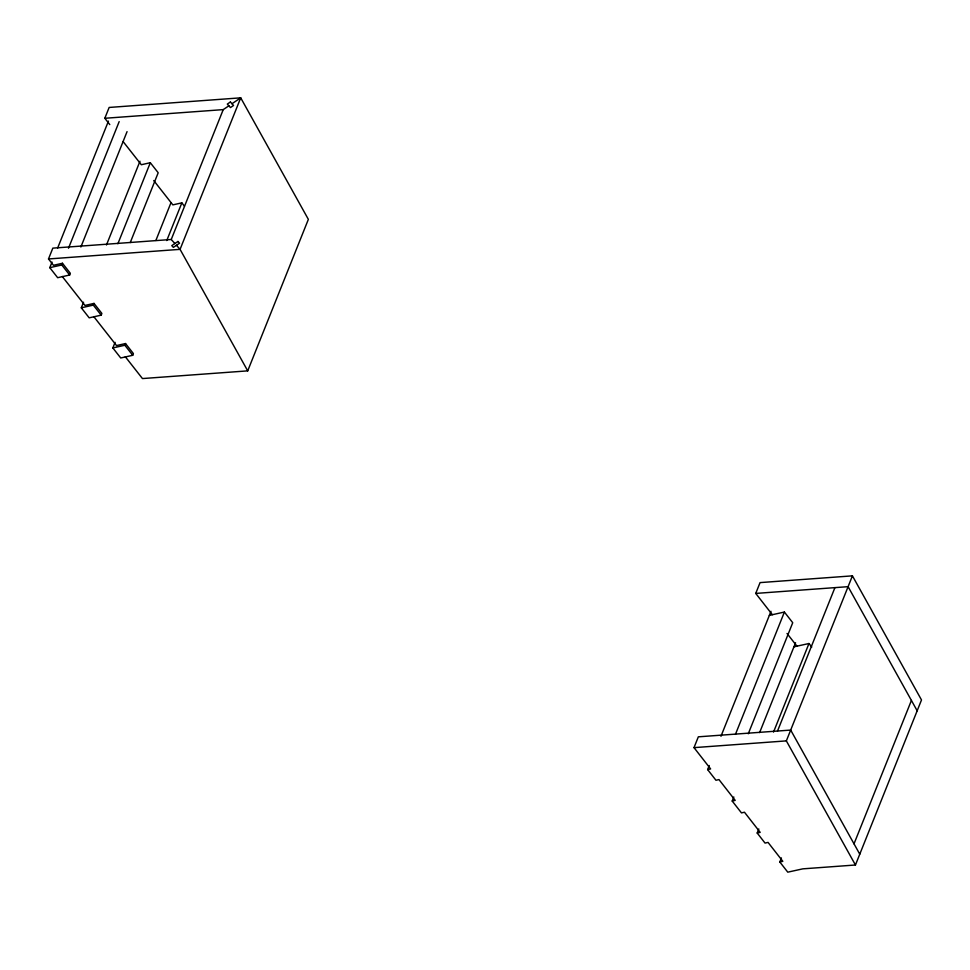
<?xml version="1.0" encoding="UTF-8"?>
<svg xmlns="http://www.w3.org/2000/svg" width="970" height="970" viewBox="0 0 970 970"><rect width="100%" height="100%" fill="white"/><g stroke="black" fill="none" stroke-linecap="round" stroke-linejoin="round"><path stroke-width="1.45" d="M52.016 262.082L49.785 267.659L57.666 277.699L69.67 275.007L70.349 273.31L62.468 263.27L53.471 265.283L48.5 258.966L52.829 248.138L171.241 239.493L174.879 243.543M109.78 124.596L104.821 118.279L109.149 107.452L240.718 97.837L308.363 219.365L247.714 370.867L142.457 378.567L125.312 356.742M57.606 248.126L108.446 121.117M49.785 267.659L61.789 264.98L62.468 263.27M68.494 248.235L119.177 121.614M80.874 247.01L127.058 131.641M62.262 276.474L84.996 305.429L94.005 303.416L101.886 313.443L101.195 315.153L89.191 317.833L81.31 307.805L83.553 302.216M106.457 244.998L139.971 161.25M81.31 307.805L93.314 305.113L94.005 303.416M117.891 243.712L150.314 162.717L158.195 172.757L130.247 242.573M93.787 316.62L116.521 345.562L125.53 343.55L133.411 353.589L132.732 355.287L120.729 357.978L112.847 347.939L115.078 342.349M155.867 240.475L170.95 202.791M112.847 347.939L124.851 345.259L125.53 343.55M166.755 240.56L181.851 202.863L184.47 206.21M171.241 239.493L223.233 109.622L228.884 105.815M772.362 614.713L755.739 593.422L760.068 582.606L852.424 575.853L921.5 699.964L855.443 864.997L802.808 868.853L787.773 872.163L779.819 861.978L782.826 861.324L768.046 842.409L765.039 843.076L757.194 833.024L760.201 832.369L744.475 812.229L741.468 812.896L732.204 801.05L735.212 800.383L718.964 779.589L715.957 780.256L707.627 769.586L710.634 768.931L694.011 747.64L698.339 736.824L790.695 730.07L859.772 854.182M707.627 769.586L709.252 765.536M720.965 736.279L770.98 611.318M735.442 734.363L784.403 612.058L792.732 622.716L748.27 733.781M732.204 801.05L733.829 796.988M759.619 732.592L795.57 642.77M773.526 732.083L808.98 643.51L811.757 647.063M777.528 731.028L834.928 587.638M855.443 864.997L786.355 740.886L852.424 575.853M757.194 833.024L758.819 828.974M779.819 861.978L781.444 857.929M854.012 843.839L911.412 700.437M231.975 103.729L240.718 97.837L180.068 249.351L247.714 370.867M150.314 162.717L141.317 164.73L123.117 141.584M181.851 202.863L172.842 204.876L153.745 180.553M769.355 615.368L784.403 612.058M793.945 646.832L808.98 643.51M104.821 118.279L223.233 109.622M48.5 258.966L180.068 249.351L176.443 245.289M755.739 593.422L848.095 586.668L917.171 710.78M694.011 747.64L786.355 740.886M61.789 264.98L69.67 275.007M93.314 305.113L101.195 315.153M124.851 345.259L132.732 355.287M787.022 633.459L796.952 646.165M230.411 101.983L227.319 104.069L230.448 107.549L233.54 105.475L230.411 101.983M177.971 241.457L171.787 245.628L173.351 247.374L179.535 243.203L177.971 241.457"/></g></svg>
